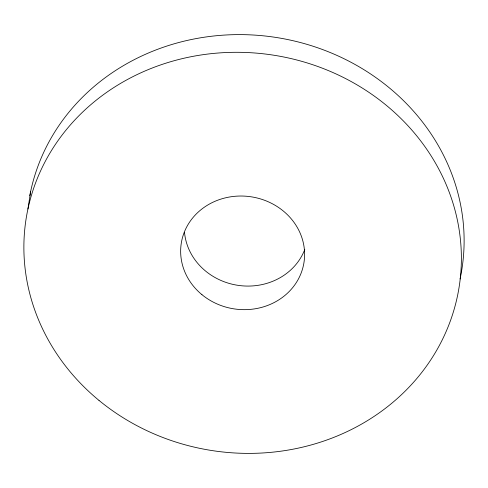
<?xml version="1.0" encoding="UTF-8"?>
<svg xmlns="http://www.w3.org/2000/svg" width="488" height="488" viewBox="0 0 488 488"><rect width="100%" height="100%" fill="white"/><g stroke="black" fill="none" stroke-linecap="round" stroke-linejoin="round"><path stroke-width="0.73" d="M27.932 209.01L30.671 191.32M29.774 195.749A219.179 200.074 8.8 0 1 284.846 38.979A219.179 200.074 8.8 0 1 460.068 278.99M304.78 249.508A62.104 56.687 8.8 0 1 238.406 285.401A62.104 56.687 8.8 0 1 184.513 232.349M98.991 400.404A219.179 200.074 8.8 0 0 457.329 296.68A219.179 200.074 8.8 0 0 171.569 61.451A219.179 200.074 8.8 0 0 98.991 400.404M201.934 294.654A62.104 56.687 8.8 0 0 303.463 265.265A62.104 56.687 8.8 0 0 222.498 198.616A62.104 56.687 8.8 0 0 201.934 294.654"/></g></svg>
